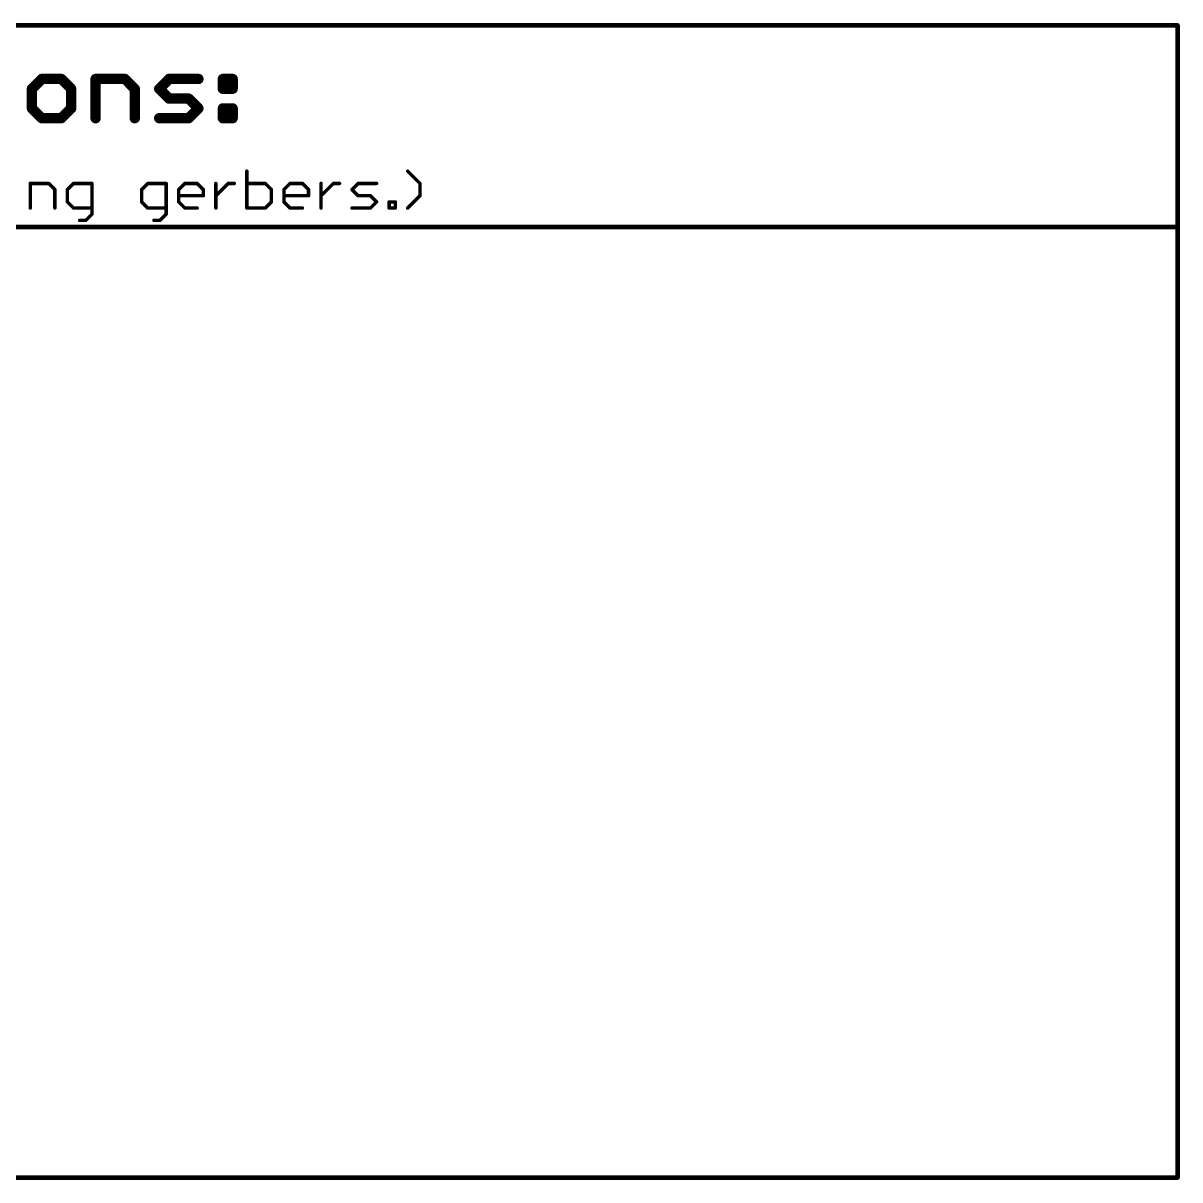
# Model space of a CAD drawing. Extents: x -38 to 69, y -72 to 37.
# Drawn here: x 15.1 to 66.1, y -72.5 to -21.5 of the extents above; entities that cross this region are included whole.
import ezdxf

# ---------------------------------------------------------------- set-up
doc = ezdxf.new("R2010")
doc.units = 0
doc.layers.add('51', color=53, linetype='CONTINUOUS')

msp = doc.modelspace()

# ---------------------------------------------------------------- linework, layer by layer
at = {"layer": '51'}
for points, const_width in [([(-35.56, -21.59), (66.04, -21.59)], 0.2032), ([(66.04, -21.59), (66.04, -30.48)], 0.2032), ([(15.9533, -23.9507), (15.5211, -24.3829)], 0.4572), ([(16.8176, -23.9507), (15.9533, -23.9507)], 0.4572), ([(17.2498, -24.3829), (16.8176, -23.9507)], 0.4572), ([(18.3277, -25.6794), (18.3277, -23.9507)], 0.4572), ([(18.3277, -23.9507), (19.6242, -23.9507)], 0.4572), ([(19.6242, -23.9507), (20.0563, -24.3829)], 0.4572), ([(21.1342, -24.3829), (21.5664, -23.9507)], 0.4572), ([(21.5664, -23.9507), (22.8629, -23.9507)], 0.4572), ([(23.9408, -23.9507), (24.3729, -23.9507)], 0.4572), ([(23.9408, -24.3829), (23.9408, -23.9507)], 0.4572), ([(24.3729, -23.9507), (24.3729, -24.3829)], 0.4572), ([(15.5211, -24.3829), (15.5211, -25.2472)], 0.4572), ([(17.2498, -25.2472), (17.2498, -24.3829)], 0.4572), ([(20.0563, -24.3829), (20.0563, -25.6794)], 0.4572), ([(21.5664, -24.8151), (21.1342, -24.3829)], 0.4572), ([(24.3729, -24.3829), (23.9408, -24.3829)], 0.4572), ([(22.4307, -24.8151), (21.5664, -24.8151)], 0.4572), ([(22.8629, -25.2472), (22.4307, -24.8151)], 0.4572), ([(15.5211, -25.2472), (15.9533, -25.6794)], 0.4572), ([(15.9533, -25.6794), (16.8176, -25.6794)], 0.4572), ([(16.8176, -25.6794), (17.2498, -25.2472)], 0.4572), ([(21.1342, -25.6794), (22.4307, -25.6794)], 0.4572), ([(22.4307, -25.6794), (22.8629, -25.2472)], 0.4572), ([(23.9408, -25.2472), (24.3729, -25.2472)], 0.4572), ([(23.9408, -25.6794), (23.9408, -25.2472)], 0.4572), ([(24.3729, -25.6794), (23.9408, -25.6794)], 0.4572), ([(24.3729, -25.2472), (24.3729, -25.6794)], 0.4572), ([(24.9967, -28.0148), (24.9967, -29.6418)], 0.1524), ([(32.6334, -28.5571), (32.091, -28.0148)], 0.1524), ([(15.4466, -29.6418), (15.4466, -28.5571)], 0.1524), ([(15.4466, -28.5571), (16.2601, -28.5571)], 0.1524), ([(16.2601, -28.5571), (16.5313, -28.8283)], 0.1524), ([(17.3549, -28.5571), (17.0838, -28.8283)], 0.1524), ([(18.1684, -28.5571), (17.3549, -28.5571)], 0.1524), ([(18.1684, -29.913), (18.1684, -28.5571)], 0.1524), ([(20.6292, -28.5571), (20.3581, -28.8283)], 0.1524), ([(21.4427, -28.5571), (20.6292, -28.5571)], 0.1524), ([(21.4427, -29.913), (21.4427, -28.5571)], 0.1524), ([(21.9952, -28.8283), (22.2664, -28.5571)], 0.1524), ([(22.2664, -28.5571), (22.8087, -28.5571)], 0.1524), ([(22.8087, -28.5571), (23.0799, -28.8283)], 0.1524), ([(23.6324, -29.6418), (23.6324, -28.5571)], 0.1524), ([(23.6324, -29.0995), (24.1747, -28.5571)], 0.1524), ([(24.1747, -28.5571), (24.4459, -28.5571)], 0.1524), ([(25.8102, -28.5571), (24.9967, -28.5571)], 0.1524), ([(26.0813, -28.8283), (25.8102, -28.5571)], 0.1524), ([(26.6338, -28.8283), (26.905, -28.5571)], 0.1524), ([(26.905, -28.5571), (27.4473, -28.5571)], 0.1524), ([(27.4473, -28.5571), (27.7185, -28.8283)], 0.1524), ([(28.271, -29.6418), (28.271, -28.5571)], 0.1524), ([(28.271, -29.0995), (28.8133, -28.5571)], 0.1524), ([(28.8133, -28.5571), (29.0845, -28.5571)], 0.1524), ([(29.6353, -28.8283), (29.9065, -28.5571)], 0.1524), ([(29.9065, -28.5571), (30.72, -28.5571)], 0.1524), ([(32.6334, -29.0995), (32.6334, -28.5571)], 0.1524), ([(16.5313, -28.8283), (16.5313, -29.6418)], 0.1524), ([(17.0838, -28.8283), (17.0838, -29.3706)], 0.1524), ([(20.3581, -28.8283), (20.3581, -29.3706)], 0.1524), ([(21.9952, -29.3706), (21.9952, -28.8283)], 0.1524), ([(23.0799, -29.0995), (21.9952, -29.0995)], 0.1524), ([(23.0799, -28.8283), (23.0799, -29.0995)], 0.1524), ([(26.0813, -29.3706), (26.0813, -28.8283)], 0.1524), ([(26.6338, -29.3706), (26.6338, -28.8283)], 0.1524), ([(27.7185, -29.0995), (26.6338, -29.0995)], 0.1524), ([(27.7185, -28.8283), (27.7185, -29.0995)], 0.1524), ([(29.9065, -29.0995), (29.6353, -28.8283)], 0.1524), ([(30.4488, -29.0995), (29.9065, -29.0995)], 0.1524), ([(30.72, -29.3706), (30.4488, -29.0995)], 0.1524), ([(32.091, -29.6418), (32.6334, -29.0995)], 0.1524), ([(17.0838, -29.3706), (17.3549, -29.6418)], 0.1524), ([(17.3549, -29.6418), (18.1684, -29.6418)], 0.1524), ([(20.3581, -29.3706), (20.6292, -29.6418)], 0.1524), ([(20.6292, -29.6418), (21.4427, -29.6418)], 0.1524), ([(22.2664, -29.6418), (21.9952, -29.3706)], 0.1524), ([(22.8087, -29.6418), (22.2664, -29.6418)], 0.1524), ([(24.9967, -29.6418), (25.8102, -29.6418)], 0.1524), ([(25.8102, -29.6418), (26.0813, -29.3706)], 0.1524), ([(26.905, -29.6418), (26.6338, -29.3706)], 0.1524), ([(27.4473, -29.6418), (26.905, -29.6418)], 0.1524), ([(29.6353, -29.6418), (30.4488, -29.6418)], 0.1524), ([(30.4488, -29.6418), (30.72, -29.3706)], 0.1524), ([(31.2725, -29.6418), (31.2725, -29.3706)], 0.1524), ([(31.2725, -29.3706), (31.5436, -29.3706)], 0.1524), ([(31.5436, -29.6418), (31.2725, -29.6418)], 0.1524), ([(31.5436, -29.3706), (31.5436, -29.6418)], 0.1524), ([(17.8973, -30.1841), (18.1684, -29.913)], 0.1524), ([(21.1716, -30.1841), (21.4427, -29.913)], 0.1524), ([(-35.56, -30.48), (66.04, -30.48)], 0.2032), ([(17.6261, -30.1841), (17.8973, -30.1841)], 0.1524), ([(20.9004, -30.1841), (21.1716, -30.1841)], 0.1524), ([(66.04, -30.48), (66.04, -72.39)], 0.2032), ([(66.04, -72.39), (-35.56, -72.39)], 0.2032)]:
    msp.add_lwpolyline(points, dxfattribs=dict(at, const_width=const_width))
for points, const_width in [([(66.0908, -21.59, 1), (65.9892, -21.59)], 0.1016), ([(66.04, -21.6408, 1), (66.04, -21.5392)], 0.1016), ([(15.9533, -23.8364, 1), (15.9533, -24.065)], 0.2286), ([(16.0341, -24.0315, 1), (15.8724, -23.8699)], 0.2286), ([(16.8984, -23.8699, 1), (16.7368, -24.0315)], 0.2286), ([(16.8176, -24.065, 1), (16.8176, -23.8364)], 0.2286), ([(18.442, -23.9507, 1), (18.2134, -23.9507)], 0.2286), ([(18.3277, -23.8364, 1), (18.3277, -24.065)], 0.2286), ([(19.705, -23.8699, 1), (19.5433, -24.0315)], 0.2286), ([(19.6242, -24.065, 1), (19.6242, -23.8364)], 0.2286), ([(21.5664, -23.8364, 1), (21.5664, -24.065)], 0.2286), ([(21.6472, -24.0315, 1), (21.4856, -23.8699)], 0.2286), ([(22.8629, -24.065, 1), (22.8629, -23.8364)], 0.2286), ([(23.9408, -23.8364, 1), (23.9408, -24.065)], 0.2286), ([(24.0551, -23.9507, 1), (23.8265, -23.9507)], 0.2286), ([(24.4872, -23.9507, 1), (24.2586, -23.9507)], 0.2286), ([(24.3729, -24.065, 1), (24.3729, -23.8364)], 0.2286), ([(15.6354, -24.3829, 1), (15.4068, -24.3829)], 0.2286), ([(15.4403, -24.3021, 1), (15.6019, -24.4637)], 0.2286), ([(17.3641, -24.3829, 1), (17.1355, -24.3829)], 0.2286), ([(17.1689, -24.4637, 1), (17.3306, -24.3021)], 0.2286), ([(20.1706, -24.3829, 1), (19.942, -24.3829)], 0.2286), ([(19.9755, -24.4637, 1), (20.1371, -24.3021)], 0.2286), ([(21.215, -24.3021, 1), (21.0534, -24.4637)], 0.2286), ([(21.0534, -24.3021, 1), (21.215, -24.4637)], 0.2286), ([(23.9408, -24.2686, 1), (23.9408, -24.4972)], 0.2286), ([(23.8265, -24.3829, 1), (24.0551, -24.3829)], 0.2286), ([(24.2586, -24.3829, 1), (24.4872, -24.3829)], 0.2286), ([(24.3729, -24.4972, 1), (24.3729, -24.2686)], 0.2286), ([(21.5664, -24.7008, 1), (21.5664, -24.9294)], 0.2286), ([(21.4856, -24.8959, 1), (21.6472, -24.7342)], 0.2286), ([(22.5115, -24.7342, 1), (22.3499, -24.8959)], 0.2286), ([(22.4307, -24.9294, 1), (22.4307, -24.7008)], 0.2286), ([(15.6019, -25.1664, 1), (15.4403, -25.3281)], 0.2286), ([(15.4068, -25.2472, 1), (15.6354, -25.2472)], 0.2286), ([(15.9533, -25.5651, 1), (15.9533, -25.7937)], 0.2286), ([(15.8724, -25.7602, 1), (16.0341, -25.5986)], 0.2286), ([(16.7368, -25.5986, 1), (16.8984, -25.7602)], 0.2286), ([(16.8176, -25.7937, 1), (16.8176, -25.5651)], 0.2286), ([(17.1355, -25.2472, 1), (17.3641, -25.2472)], 0.2286), ([(17.3306, -25.3281, 1), (17.1689, -25.1664)], 0.2286), ([(21.1342, -25.5651, 1), (21.1342, -25.7937)], 0.2286), ([(22.3499, -25.5986, 1), (22.5115, -25.7602)], 0.2286), ([(22.4307, -25.7937, 1), (22.4307, -25.5651)], 0.2286), ([(22.9437, -25.3281, 1), (22.7821, -25.1664)], 0.2286), ([(22.7821, -25.3281, 1), (22.9437, -25.1664)], 0.2286), ([(23.9408, -25.1329, 1), (23.9408, -25.3615)], 0.2286), ([(24.0551, -25.2472, 1), (23.8265, -25.2472)], 0.2286), ([(23.9408, -25.5651, 1), (23.9408, -25.7937)], 0.2286), ([(24.4872, -25.2472, 1), (24.2586, -25.2472)], 0.2286), ([(24.3729, -25.3615, 1), (24.3729, -25.1329)], 0.2286), ([(24.3729, -25.7937, 1), (24.3729, -25.5651)], 0.2286), ([(18.2134, -25.6794, 1), (18.442, -25.6794)], 0.2286), ([(19.942, -25.6794, 1), (20.1706, -25.6794)], 0.2286), ([(23.8265, -25.6794, 1), (24.0551, -25.6794)], 0.2286), ([(24.2586, -25.6794, 1), (24.4872, -25.6794)], 0.2286), ([(25.0348, -28.0148, 1), (24.9586, -28.0148)], 0.0762), ([(32.118, -27.9879, 1), (32.0641, -28.0418)], 0.0762), ([(15.4847, -28.5571, 1), (15.4085, -28.5571)], 0.0762), ([(15.4466, -28.519, 1), (15.4466, -28.5952)], 0.0762), ([(16.287, -28.5302, 1), (16.2332, -28.5841)], 0.0762), ([(16.2601, -28.5952, 1), (16.2601, -28.519)], 0.0762), ([(17.3549, -28.519, 1), (17.3549, -28.5952)], 0.0762), ([(17.3819, -28.5841, 1), (17.328, -28.5302)], 0.0762), ([(18.2065, -28.5571, 1), (18.1303, -28.5571)], 0.0762), ([(18.1684, -28.5952, 1), (18.1684, -28.519)], 0.0762), ([(20.6292, -28.519, 1), (20.6292, -28.5952)], 0.0762), ([(20.6562, -28.5841, 1), (20.6023, -28.5302)], 0.0762), ([(21.4808, -28.5571, 1), (21.4046, -28.5571)], 0.0762), ([(21.4427, -28.5952, 1), (21.4427, -28.519)], 0.0762), ([(22.2664, -28.519, 1), (22.2664, -28.5952)], 0.0762), ([(22.2933, -28.5841, 1), (22.2395, -28.5302)], 0.0762), ([(22.8357, -28.5302, 1), (22.7818, -28.5841)], 0.0762), ([(22.8087, -28.5952, 1), (22.8087, -28.519)], 0.0762), ([(23.6705, -28.5571, 1), (23.5943, -28.5571)], 0.0762), ([(24.1747, -28.519, 1), (24.1747, -28.5952)], 0.0762), ([(24.2017, -28.5841, 1), (24.1478, -28.5302)], 0.0762), ([(24.4459, -28.5952, 1), (24.4459, -28.519)], 0.0762), ([(24.9967, -28.519, 1), (24.9967, -28.5952)], 0.0762), ([(25.8371, -28.5302, 1), (25.7832, -28.5841)], 0.0762), ([(25.8102, -28.5952, 1), (25.8102, -28.519)], 0.0762), ([(26.905, -28.519, 1), (26.905, -28.5952)], 0.0762), ([(26.9319, -28.5841, 1), (26.8781, -28.5302)], 0.0762), ([(27.4743, -28.5302, 1), (27.4204, -28.5841)], 0.0762), ([(27.4473, -28.5952, 1), (27.4473, -28.519)], 0.0762), ([(28.3091, -28.5571, 1), (28.2329, -28.5571)], 0.0762), ([(28.8133, -28.519, 1), (28.8133, -28.5952)], 0.0762), ([(28.8403, -28.5841, 1), (28.7864, -28.5302)], 0.0762), ([(29.0845, -28.5952, 1), (29.0845, -28.519)], 0.0762), ([(29.9065, -28.519, 1), (29.9065, -28.5952)], 0.0762), ([(29.9334, -28.5841, 1), (29.8795, -28.5302)], 0.0762), ([(30.72, -28.5952, 1), (30.72, -28.519)], 0.0762), ([(32.6715, -28.5571, 1), (32.5953, -28.5571)], 0.0762), ([(32.6064, -28.5841, 1), (32.6603, -28.5302)], 0.0762), ([(16.5694, -28.8283, 1), (16.4932, -28.8283)], 0.0762), ([(16.5043, -28.8552, 1), (16.5582, -28.8014)], 0.0762), ([(17.1219, -28.8283, 1), (17.0457, -28.8283)], 0.0762), ([(17.0568, -28.8014, 1), (17.1107, -28.8552)], 0.0762), ([(20.3962, -28.8283, 1), (20.32, -28.8283)], 0.0762), ([(20.3311, -28.8014, 1), (20.385, -28.8552)], 0.0762), ([(22.0333, -28.8283, 1), (21.9571, -28.8283)], 0.0762), ([(21.9952, -29.0614, 1), (21.9952, -29.1376)], 0.0762), ([(21.9683, -28.8014, 1), (22.0222, -28.8552)], 0.0762), ([(23.118, -28.8283, 1), (23.0418, -28.8283)], 0.0762), ([(23.0418, -29.0995, 1), (23.118, -29.0995)], 0.0762), ([(23.0529, -28.8552, 1), (23.1068, -28.8014)], 0.0762), ([(23.0799, -29.1376, 1), (23.0799, -29.0614)], 0.0762), ([(23.6054, -29.0725, 1), (23.6593, -29.1264)], 0.0762), ([(26.1194, -28.8283, 1), (26.0432, -28.8283)], 0.0762), ([(26.0544, -28.8552, 1), (26.1083, -28.8014)], 0.0762), ([(26.6719, -28.8283, 1), (26.5957, -28.8283)], 0.0762), ([(26.6338, -29.0614, 1), (26.6338, -29.1376)], 0.0762), ([(26.6069, -28.8014, 1), (26.6608, -28.8552)], 0.0762), ([(27.7566, -28.8283, 1), (27.6804, -28.8283)], 0.0762), ([(27.6804, -29.0995, 1), (27.7566, -29.0995)], 0.0762), ([(27.6916, -28.8552, 1), (27.7454, -28.8014)], 0.0762), ([(27.7185, -29.1376, 1), (27.7185, -29.0614)], 0.0762), ([(28.2441, -29.0725, 1), (28.2979, -29.1264)], 0.0762), ([(29.6622, -28.8014, 1), (29.6084, -28.8552)], 0.0762), ([(29.6084, -28.8014, 1), (29.6622, -28.8552)], 0.0762), ([(29.9065, -29.0614, 1), (29.9065, -29.1376)], 0.0762), ([(29.8795, -29.1264, 1), (29.9334, -29.0725)], 0.0762), ([(30.4757, -29.0725, 1), (30.4218, -29.1264)], 0.0762), ([(30.4488, -29.1376, 1), (30.4488, -29.0614)], 0.0762), ([(32.5953, -29.0995, 1), (32.6715, -29.0995)], 0.0762), ([(32.6603, -29.1264, 1), (32.6064, -29.0725)], 0.0762), ([(17.1107, -29.3437, 1), (17.0568, -29.3976)], 0.0762), ([(17.0457, -29.3706, 1), (17.1219, -29.3706)], 0.0762), ([(17.3549, -29.6037, 1), (17.3549, -29.6799)], 0.0762), ([(17.328, -29.6687, 1), (17.3819, -29.6149)], 0.0762), ([(18.1684, -29.6799, 1), (18.1684, -29.6037)], 0.0762), ([(20.385, -29.3437, 1), (20.3311, -29.3976)], 0.0762), ([(20.32, -29.3706, 1), (20.3962, -29.3706)], 0.0762), ([(20.6292, -29.6037, 1), (20.6292, -29.6799)], 0.0762), ([(20.6023, -29.6687, 1), (20.6562, -29.6149)], 0.0762), ([(21.4427, -29.6799, 1), (21.4427, -29.6037)], 0.0762), ([(22.0222, -29.3437, 1), (21.9683, -29.3976)], 0.0762), ([(21.9571, -29.3706, 1), (22.0333, -29.3706)], 0.0762), ([(22.2664, -29.6037, 1), (22.2664, -29.6799)], 0.0762), ([(22.2395, -29.6687, 1), (22.2933, -29.6149)], 0.0762), ([(22.8087, -29.6799, 1), (22.8087, -29.6037)], 0.0762), ([(24.9967, -29.6037, 1), (24.9967, -29.6799)], 0.0762), ([(25.7832, -29.6149, 1), (25.8371, -29.6687)], 0.0762), ([(25.8102, -29.6799, 1), (25.8102, -29.6037)], 0.0762), ([(26.0432, -29.3706, 1), (26.1194, -29.3706)], 0.0762), ([(26.1083, -29.3976, 1), (26.0544, -29.3437)], 0.0762), ([(26.6608, -29.3437, 1), (26.6069, -29.3976)], 0.0762), ([(26.5957, -29.3706, 1), (26.6719, -29.3706)], 0.0762), ([(26.905, -29.6037, 1), (26.905, -29.6799)], 0.0762), ([(26.8781, -29.6687, 1), (26.9319, -29.6149)], 0.0762), ([(27.4473, -29.6799, 1), (27.4473, -29.6037)], 0.0762), ([(29.6353, -29.6037, 1), (29.6353, -29.6799)], 0.0762), ([(30.4218, -29.6149, 1), (30.4757, -29.6687)], 0.0762), ([(30.4488, -29.6799, 1), (30.4488, -29.6037)], 0.0762), ([(30.7469, -29.3976, 1), (30.693, -29.3437)], 0.0762), ([(30.693, -29.3976, 1), (30.7469, -29.3437)], 0.0762), ([(31.3106, -29.3706, 1), (31.2344, -29.3706)], 0.0762), ([(31.2725, -29.3325, 1), (31.2725, -29.4087)], 0.0762), ([(31.2725, -29.6037, 1), (31.2725, -29.6799)], 0.0762), ([(31.5817, -29.3706, 1), (31.5055, -29.3706)], 0.0762), ([(31.5436, -29.4087, 1), (31.5436, -29.3325)], 0.0762), ([(31.5436, -29.6799, 1), (31.5436, -29.6037)], 0.0762), ([(32.0641, -29.6149, 1), (32.118, -29.6687)], 0.0762), ([(15.4085, -29.6418, 1), (15.4847, -29.6418)], 0.0762), ([(16.4932, -29.6418, 1), (16.5694, -29.6418)], 0.0762), ([(18.1303, -29.913, 1), (18.2065, -29.913)], 0.0762), ([(18.1954, -29.9399, 1), (18.1415, -29.886)], 0.0762), ([(21.4046, -29.913, 1), (21.4808, -29.913)], 0.0762), ([(21.4697, -29.9399, 1), (21.4158, -29.886)], 0.0762), ([(23.5943, -29.6418, 1), (23.6705, -29.6418)], 0.0762), ([(24.9586, -29.6418, 1), (25.0348, -29.6418)], 0.0762), ([(28.2329, -29.6418, 1), (28.3091, -29.6418)], 0.0762), ([(31.2344, -29.6418, 1), (31.3106, -29.6418)], 0.0762), ([(31.5055, -29.6418, 1), (31.5817, -29.6418)], 0.0762), ([(17.6261, -30.146, 1), (17.6261, -30.2222)], 0.0762), ([(17.8703, -30.1572, 1), (17.9242, -30.2111)], 0.0762), ([(17.8973, -30.2222, 1), (17.8973, -30.146)], 0.0762), ([(20.9004, -30.146, 1), (20.9004, -30.2222)], 0.0762), ([(21.1446, -30.1572, 1), (21.1985, -30.2111)], 0.0762), ([(21.1716, -30.2222, 1), (21.1716, -30.146)], 0.0762), ([(66.0908, -30.48, 1), (65.9892, -30.48)], 0.1016), ([(65.9892, -30.48, 1), (66.0908, -30.48)], 0.1016), ([(66.04, -30.5308, 1), (66.04, -30.4292)], 0.1016), ([(65.9892, -72.39, 1), (66.0908, -72.39)], 0.1016), ([(66.04, -72.4408, 1), (66.04, -72.3392)], 0.1016)]:
    msp.add_lwpolyline(points, format="xyb", dxfattribs=dict(at, const_width=const_width))

doc.saveas('drawing.dxf')
